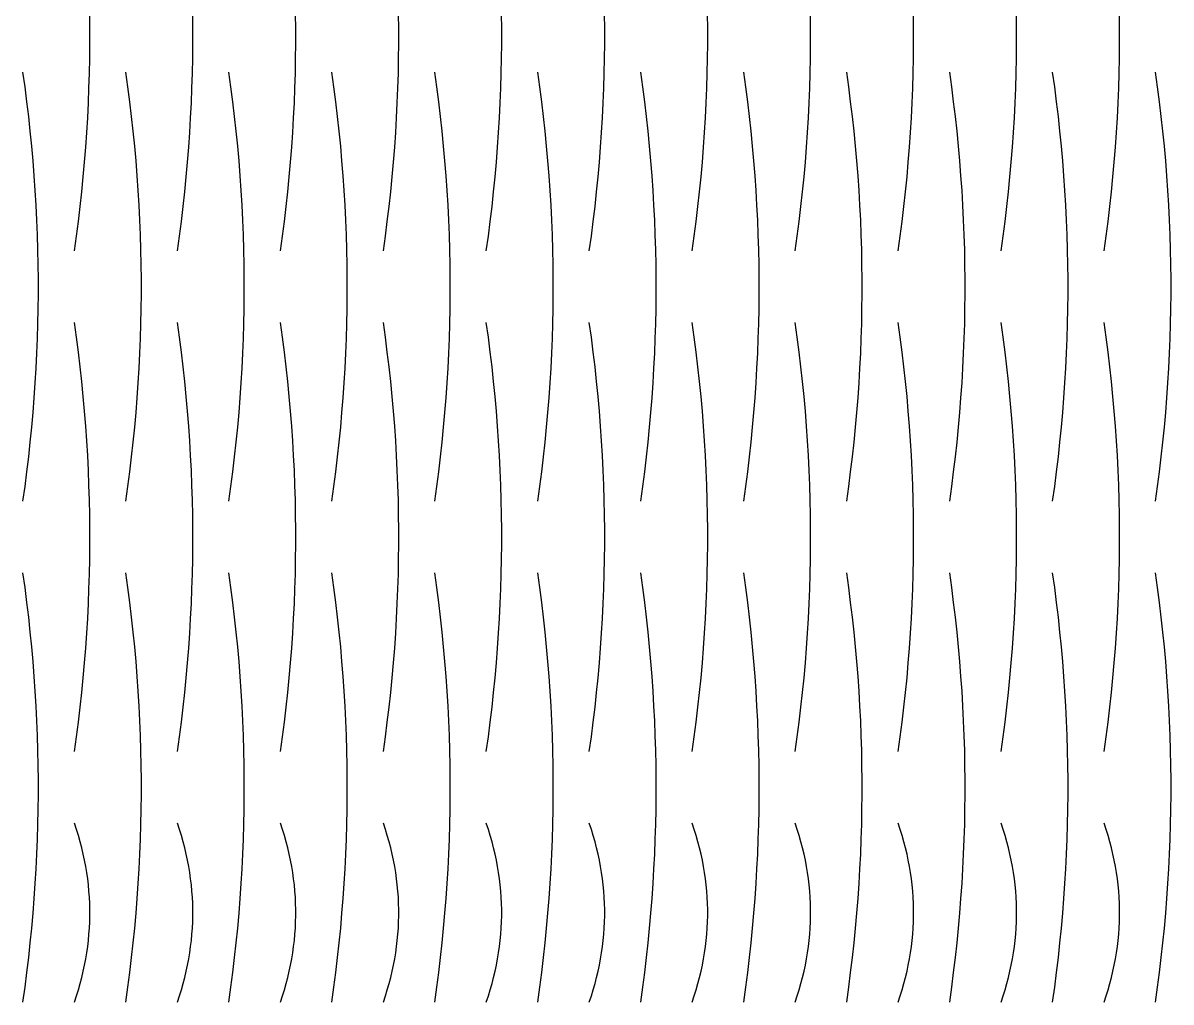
# Model space of a CAD drawing. Header units: millimetres. Extents: x 1.1 to 98.9, y 3 to 97.
# Drawn here: x 1.08 to 49.25, y 3 to 44.06 of the extents above; entities that cross this region are included whole.
import ezdxf

# ---------------------------------------------------------------- set-up
doc = ezdxf.new("R2010")
doc.units = ezdxf.units.MM
doc.layers.add('CUT', color=1, linetype='Continuous')

msp = doc.modelspace()

# ---------------------------------------------------------------- linework, layer by layer
at = {"layer": 'CUT'}
for points in [[(3.24, 34.5), (3.326, 35.121), (3.406, 35.741), (3.48, 36.362), (3.548, 36.983), (3.61, 37.603), (3.665, 38.224), (3.715, 38.845), (3.758, 39.466), (3.795, 40.086), (3.826, 40.707), (3.85, 41.328), (3.869, 41.948), (3.881, 42.569), (3.887, 43.19), (3.887, 43.81), (3.881, 44.431)], [(7.56, 34.5), (7.646, 35.121), (7.726, 35.741), (7.8, 36.362), (7.868, 36.983), (7.93, 37.603), (7.985, 38.224), (8.035, 38.845), (8.078, 39.466), (8.115, 40.086), (8.146, 40.707), (8.17, 41.328), (8.189, 41.948), (8.201, 42.569), (8.207, 43.19), (8.207, 43.81), (8.201, 44.431)], [(11.88, 34.5), (11.966, 35.121), (12.046, 35.741), (12.12, 36.362), (12.188, 36.983), (12.25, 37.603), (12.305, 38.224), (12.355, 38.845), (12.398, 39.466), (12.435, 40.086), (12.466, 40.707), (12.49, 41.328), (12.509, 41.948), (12.521, 42.569), (12.527, 43.19), (12.527, 43.81), (12.521, 44.431)], [(16.2, 34.5), (16.286, 35.121), (16.366, 35.741), (16.44, 36.362), (16.508, 36.983), (16.57, 37.603), (16.625, 38.224), (16.675, 38.845), (16.718, 39.466), (16.755, 40.086), (16.786, 40.707), (16.81, 41.328), (16.829, 41.948), (16.841, 42.569), (16.847, 43.19), (16.847, 43.81), (16.841, 44.431)], [(20.52, 34.5), (20.606, 35.121), (20.686, 35.741), (20.76, 36.362), (20.828, 36.983), (20.89, 37.603), (20.945, 38.224), (20.995, 38.845), (21.038, 39.466), (21.075, 40.086), (21.106, 40.707), (21.13, 41.328), (21.149, 41.948), (21.161, 42.569), (21.167, 43.19), (21.167, 43.81), (21.161, 44.431)], [(24.84, 34.5), (24.926, 35.121), (25.006, 35.741), (25.08, 36.362), (25.148, 36.983), (25.21, 37.603), (25.265, 38.224), (25.315, 38.845), (25.358, 39.466), (25.395, 40.086), (25.426, 40.707), (25.45, 41.328), (25.469, 41.948), (25.481, 42.569), (25.487, 43.19), (25.487, 43.81), (25.481, 44.431)], [(29.16, 34.5), (29.246, 35.121), (29.326, 35.741), (29.4, 36.362), (29.468, 36.983), (29.53, 37.603), (29.585, 38.224), (29.635, 38.845), (29.678, 39.466), (29.715, 40.086), (29.746, 40.707), (29.77, 41.328), (29.789, 41.948), (29.801, 42.569), (29.807, 43.19), (29.807, 43.81), (29.801, 44.431)], [(33.48, 34.5), (33.566, 35.121), (33.646, 35.741), (33.72, 36.362), (33.788, 36.983), (33.85, 37.603), (33.905, 38.224), (33.955, 38.845), (33.998, 39.466), (34.035, 40.086), (34.066, 40.707), (34.09, 41.328), (34.109, 41.948), (34.121, 42.569), (34.127, 43.19), (34.127, 43.81), (34.121, 44.431)], [(37.8, 34.5), (37.886, 35.121), (37.966, 35.741), (38.04, 36.362), (38.108, 36.983), (38.17, 37.603), (38.225, 38.224), (38.275, 38.845), (38.318, 39.466), (38.355, 40.086), (38.386, 40.707), (38.41, 41.328), (38.429, 41.948), (38.441, 42.569), (38.447, 43.19), (38.447, 43.81), (38.441, 44.431)], [(42.12, 34.5), (42.206, 35.121), (42.286, 35.741), (42.36, 36.362), (42.428, 36.983), (42.49, 37.603), (42.545, 38.224), (42.595, 38.845), (42.638, 39.466), (42.675, 40.086), (42.706, 40.707), (42.73, 41.328), (42.749, 41.948), (42.761, 42.569), (42.767, 43.19), (42.767, 43.81), (42.761, 44.431)], [(46.44, 34.5), (46.526, 35.121), (46.606, 35.741), (46.68, 36.362), (46.748, 36.983), (46.81, 37.603), (46.865, 38.224), (46.915, 38.845), (46.958, 39.466), (46.995, 40.086), (47.026, 40.707), (47.05, 41.328), (47.069, 41.948), (47.081, 42.569), (47.087, 43.19), (47.087, 43.81), (47.081, 44.431)], [(1.08, 24), (1.166, 24.621), (1.246, 25.241), (1.32, 25.862), (1.388, 26.483), (1.45, 27.103), (1.505, 27.724), (1.555, 28.345), (1.598, 28.966), (1.635, 29.586), (1.666, 30.207), (1.69, 30.828), (1.709, 31.448), (1.721, 32.069), (1.727, 32.69), (1.727, 33.31), (1.721, 33.931), (1.709, 34.552), (1.69, 35.172), (1.666, 35.793), (1.635, 36.414), (1.598, 37.034), (1.555, 37.655), (1.505, 38.276), (1.45, 38.897), (1.388, 39.517), (1.32, 40.138), (1.246, 40.759), (1.166, 41.379), (1.08, 42)], [(5.4, 24), (5.486, 24.621), (5.566, 25.241), (5.64, 25.862), (5.708, 26.483), (5.77, 27.103), (5.825, 27.724), (5.875, 28.345), (5.918, 28.966), (5.955, 29.586), (5.986, 30.207), (6.01, 30.828), (6.029, 31.448), (6.041, 32.069), (6.047, 32.69), (6.047, 33.31), (6.041, 33.931), (6.029, 34.552), (6.01, 35.172), (5.986, 35.793), (5.955, 36.414), (5.918, 37.034), (5.875, 37.655), (5.825, 38.276), (5.77, 38.897), (5.708, 39.517), (5.64, 40.138), (5.566, 40.759), (5.486, 41.379), (5.4, 42)], [(9.72, 24), (9.806, 24.621), (9.886, 25.241), (9.96, 25.862), (10.028, 26.483), (10.09, 27.103), (10.145, 27.724), (10.195, 28.345), (10.238, 28.966), (10.275, 29.586), (10.306, 30.207), (10.33, 30.828), (10.349, 31.448), (10.361, 32.069), (10.367, 32.69), (10.367, 33.31), (10.361, 33.931), (10.349, 34.552), (10.33, 35.172), (10.306, 35.793), (10.275, 36.414), (10.238, 37.034), (10.195, 37.655), (10.145, 38.276), (10.09, 38.897), (10.028, 39.517), (9.96, 40.138), (9.886, 40.759), (9.806, 41.379), (9.72, 42)], [(14.04, 24), (14.126, 24.621), (14.206, 25.241), (14.28, 25.862), (14.348, 26.483), (14.41, 27.103), (14.465, 27.724), (14.515, 28.345), (14.558, 28.966), (14.595, 29.586), (14.626, 30.207), (14.65, 30.828), (14.669, 31.448), (14.681, 32.069), (14.687, 32.69), (14.687, 33.31), (14.681, 33.931), (14.669, 34.552), (14.65, 35.172), (14.626, 35.793), (14.595, 36.414), (14.558, 37.034), (14.515, 37.655), (14.465, 38.276), (14.41, 38.897), (14.348, 39.517), (14.28, 40.138), (14.206, 40.759), (14.126, 41.379), (14.04, 42)], [(18.36, 24), (18.446, 24.621), (18.526, 25.241), (18.6, 25.862), (18.668, 26.483), (18.73, 27.103), (18.785, 27.724), (18.835, 28.345), (18.878, 28.966), (18.915, 29.586), (18.946, 30.207), (18.97, 30.828), (18.989, 31.448), (19.001, 32.069), (19.007, 32.69), (19.007, 33.31), (19.001, 33.931), (18.989, 34.552), (18.97, 35.172), (18.946, 35.793), (18.915, 36.414), (18.878, 37.034), (18.835, 37.655), (18.785, 38.276), (18.73, 38.897), (18.668, 39.517), (18.6, 40.138), (18.526, 40.759), (18.446, 41.379), (18.36, 42)], [(22.68, 24), (22.766, 24.621), (22.846, 25.241), (22.92, 25.862), (22.988, 26.483), (23.05, 27.103), (23.105, 27.724), (23.155, 28.345), (23.198, 28.966), (23.235, 29.586), (23.266, 30.207), (23.29, 30.828), (23.309, 31.448), (23.321, 32.069), (23.327, 32.69), (23.327, 33.31), (23.321, 33.931), (23.309, 34.552), (23.29, 35.172), (23.266, 35.793), (23.235, 36.414), (23.198, 37.034), (23.155, 37.655), (23.105, 38.276), (23.05, 38.897), (22.988, 39.517), (22.92, 40.138), (22.846, 40.759), (22.766, 41.379), (22.68, 42)], [(27, 24), (27.086, 24.621), (27.166, 25.241), (27.24, 25.862), (27.308, 26.483), (27.37, 27.103), (27.425, 27.724), (27.475, 28.345), (27.518, 28.966), (27.555, 29.586), (27.586, 30.207), (27.61, 30.828), (27.629, 31.448), (27.641, 32.069), (27.647, 32.69), (27.647, 33.31), (27.641, 33.931), (27.629, 34.552), (27.61, 35.172), (27.586, 35.793), (27.555, 36.414), (27.518, 37.034), (27.475, 37.655), (27.425, 38.276), (27.37, 38.897), (27.308, 39.517), (27.24, 40.138), (27.166, 40.759), (27.086, 41.379), (27, 42)], [(31.32, 24), (31.406, 24.621), (31.486, 25.241), (31.56, 25.862), (31.628, 26.483), (31.69, 27.103), (31.745, 27.724), (31.795, 28.345), (31.838, 28.966), (31.875, 29.586), (31.906, 30.207), (31.93, 30.828), (31.949, 31.448), (31.961, 32.069), (31.967, 32.69), (31.967, 33.31), (31.961, 33.931), (31.949, 34.552), (31.93, 35.172), (31.906, 35.793), (31.875, 36.414), (31.838, 37.034), (31.795, 37.655), (31.745, 38.276), (31.69, 38.897), (31.628, 39.517), (31.56, 40.138), (31.486, 40.759), (31.406, 41.379), (31.32, 42)], [(35.64, 24), (35.726, 24.621), (35.806, 25.241), (35.88, 25.862), (35.948, 26.483), (36.01, 27.103), (36.065, 27.724), (36.115, 28.345), (36.158, 28.966), (36.195, 29.586), (36.226, 30.207), (36.25, 30.828), (36.269, 31.448), (36.281, 32.069), (36.287, 32.69), (36.287, 33.31), (36.281, 33.931), (36.269, 34.552), (36.25, 35.172), (36.226, 35.793), (36.195, 36.414), (36.158, 37.034), (36.115, 37.655), (36.065, 38.276), (36.01, 38.897), (35.948, 39.517), (35.88, 40.138), (35.806, 40.759), (35.726, 41.379), (35.64, 42)], [(39.96, 24), (40.046, 24.621), (40.126, 25.241), (40.2, 25.862), (40.268, 26.483), (40.33, 27.103), (40.385, 27.724), (40.435, 28.345), (40.478, 28.966), (40.515, 29.586), (40.546, 30.207), (40.57, 30.828), (40.589, 31.448), (40.601, 32.069), (40.607, 32.69), (40.607, 33.31), (40.601, 33.931), (40.589, 34.552), (40.57, 35.172), (40.546, 35.793), (40.515, 36.414), (40.478, 37.034), (40.435, 37.655), (40.385, 38.276), (40.33, 38.897), (40.268, 39.517), (40.2, 40.138), (40.126, 40.759), (40.046, 41.379), (39.96, 42)], [(44.28, 24), (44.366, 24.621), (44.446, 25.241), (44.52, 25.862), (44.588, 26.483), (44.65, 27.103), (44.705, 27.724), (44.755, 28.345), (44.798, 28.966), (44.835, 29.586), (44.866, 30.207), (44.89, 30.828), (44.909, 31.448), (44.921, 32.069), (44.927, 32.69), (44.927, 33.31), (44.921, 33.931), (44.909, 34.552), (44.89, 35.172), (44.866, 35.793), (44.835, 36.414), (44.798, 37.034), (44.755, 37.655), (44.705, 38.276), (44.65, 38.897), (44.588, 39.517), (44.52, 40.138), (44.446, 40.759), (44.366, 41.379), (44.28, 42)], [(48.6, 24), (48.686, 24.621), (48.766, 25.241), (48.84, 25.862), (48.908, 26.483), (48.97, 27.103), (49.025, 27.724), (49.075, 28.345), (49.118, 28.966), (49.155, 29.586), (49.186, 30.207), (49.21, 30.828), (49.229, 31.448), (49.241, 32.069), (49.247, 32.69), (49.247, 33.31), (49.241, 33.931), (49.229, 34.552), (49.21, 35.172), (49.186, 35.793), (49.155, 36.414), (49.118, 37.034), (49.075, 37.655), (49.025, 38.276), (48.97, 38.897), (48.908, 39.517), (48.84, 40.138), (48.766, 40.759), (48.686, 41.379), (48.6, 42)], [(3.24, 13.5), (3.326, 14.121), (3.406, 14.741), (3.48, 15.362), (3.548, 15.983), (3.61, 16.603), (3.665, 17.224), (3.715, 17.845), (3.758, 18.466), (3.795, 19.086), (3.826, 19.707), (3.85, 20.328), (3.869, 20.948), (3.881, 21.569), (3.887, 22.19), (3.887, 22.81), (3.881, 23.431), (3.869, 24.052), (3.85, 24.672), (3.826, 25.293), (3.795, 25.914), (3.758, 26.534), (3.715, 27.155), (3.665, 27.776), (3.61, 28.397), (3.548, 29.017), (3.48, 29.638), (3.406, 30.259), (3.326, 30.879), (3.24, 31.5)], [(7.56, 13.5), (7.646, 14.121), (7.726, 14.741), (7.8, 15.362), (7.868, 15.983), (7.93, 16.603), (7.985, 17.224), (8.035, 17.845), (8.078, 18.466), (8.115, 19.086), (8.146, 19.707), (8.17, 20.328), (8.189, 20.948), (8.201, 21.569), (8.207, 22.19), (8.207, 22.81), (8.201, 23.431), (8.189, 24.052), (8.17, 24.672), (8.146, 25.293), (8.115, 25.914), (8.078, 26.534), (8.035, 27.155), (7.985, 27.776), (7.93, 28.397), (7.868, 29.017), (7.8, 29.638), (7.726, 30.259), (7.646, 30.879), (7.56, 31.5)], [(11.88, 13.5), (11.966, 14.121), (12.046, 14.741), (12.12, 15.362), (12.188, 15.983), (12.25, 16.603), (12.305, 17.224), (12.355, 17.845), (12.398, 18.466), (12.435, 19.086), (12.466, 19.707), (12.49, 20.328), (12.509, 20.948), (12.521, 21.569), (12.527, 22.19), (12.527, 22.81), (12.521, 23.431), (12.509, 24.052), (12.49, 24.672), (12.466, 25.293), (12.435, 25.914), (12.398, 26.534), (12.355, 27.155), (12.305, 27.776), (12.25, 28.397), (12.188, 29.017), (12.12, 29.638), (12.046, 30.259), (11.966, 30.879), (11.88, 31.5)], [(16.2, 13.5), (16.286, 14.121), (16.366, 14.741), (16.44, 15.362), (16.508, 15.983), (16.57, 16.603), (16.625, 17.224), (16.675, 17.845), (16.718, 18.466), (16.755, 19.086), (16.786, 19.707), (16.81, 20.328), (16.829, 20.948), (16.841, 21.569), (16.847, 22.19), (16.847, 22.81), (16.841, 23.431), (16.829, 24.052), (16.81, 24.672), (16.786, 25.293), (16.755, 25.914), (16.718, 26.534), (16.675, 27.155), (16.625, 27.776), (16.57, 28.397), (16.508, 29.017), (16.44, 29.638), (16.366, 30.259), (16.286, 30.879), (16.2, 31.5)], [(20.52, 13.5), (20.606, 14.121), (20.686, 14.741), (20.76, 15.362), (20.828, 15.983), (20.89, 16.603), (20.945, 17.224), (20.995, 17.845), (21.038, 18.466), (21.075, 19.086), (21.106, 19.707), (21.13, 20.328), (21.149, 20.948), (21.161, 21.569), (21.167, 22.19), (21.167, 22.81), (21.161, 23.431), (21.149, 24.052), (21.13, 24.672), (21.106, 25.293), (21.075, 25.914), (21.038, 26.534), (20.995, 27.155), (20.945, 27.776), (20.89, 28.397), (20.828, 29.017), (20.76, 29.638), (20.686, 30.259), (20.606, 30.879), (20.52, 31.5)], [(24.84, 13.5), (24.926, 14.121), (25.006, 14.741), (25.08, 15.362), (25.148, 15.983), (25.21, 16.603), (25.265, 17.224), (25.315, 17.845), (25.358, 18.466), (25.395, 19.086), (25.426, 19.707), (25.45, 20.328), (25.469, 20.948), (25.481, 21.569), (25.487, 22.19), (25.487, 22.81), (25.481, 23.431), (25.469, 24.052), (25.45, 24.672), (25.426, 25.293), (25.395, 25.914), (25.358, 26.534), (25.315, 27.155), (25.265, 27.776), (25.21, 28.397), (25.148, 29.017), (25.08, 29.638), (25.006, 30.259), (24.926, 30.879), (24.84, 31.5)], [(29.16, 13.5), (29.246, 14.121), (29.326, 14.741), (29.4, 15.362), (29.468, 15.983), (29.53, 16.603), (29.585, 17.224), (29.635, 17.845), (29.678, 18.466), (29.715, 19.086), (29.746, 19.707), (29.77, 20.328), (29.789, 20.948), (29.801, 21.569), (29.807, 22.19), (29.807, 22.81), (29.801, 23.431), (29.789, 24.052), (29.77, 24.672), (29.746, 25.293), (29.715, 25.914), (29.678, 26.534), (29.635, 27.155), (29.585, 27.776), (29.53, 28.397), (29.468, 29.017), (29.4, 29.638), (29.326, 30.259), (29.246, 30.879), (29.16, 31.5)], [(33.48, 13.5), (33.566, 14.121), (33.646, 14.741), (33.72, 15.362), (33.788, 15.983), (33.85, 16.603), (33.905, 17.224), (33.955, 17.845), (33.998, 18.466), (34.035, 19.086), (34.066, 19.707), (34.09, 20.328), (34.109, 20.948), (34.121, 21.569), (34.127, 22.19), (34.127, 22.81), (34.121, 23.431), (34.109, 24.052), (34.09, 24.672), (34.066, 25.293), (34.035, 25.914), (33.998, 26.534), (33.955, 27.155), (33.905, 27.776), (33.85, 28.397), (33.788, 29.017), (33.72, 29.638), (33.646, 30.259), (33.566, 30.879), (33.48, 31.5)], [(37.8, 13.5), (37.886, 14.121), (37.966, 14.741), (38.04, 15.362), (38.108, 15.983), (38.17, 16.603), (38.225, 17.224), (38.275, 17.845), (38.318, 18.466), (38.355, 19.086), (38.386, 19.707), (38.41, 20.328), (38.429, 20.948), (38.441, 21.569), (38.447, 22.19), (38.447, 22.81), (38.441, 23.431), (38.429, 24.052), (38.41, 24.672), (38.386, 25.293), (38.355, 25.914), (38.318, 26.534), (38.275, 27.155), (38.225, 27.776), (38.17, 28.397), (38.108, 29.017), (38.04, 29.638), (37.966, 30.259), (37.886, 30.879), (37.8, 31.5)], [(42.12, 13.5), (42.206, 14.121), (42.286, 14.741), (42.36, 15.362), (42.428, 15.983), (42.49, 16.603), (42.545, 17.224), (42.595, 17.845), (42.638, 18.466), (42.675, 19.086), (42.706, 19.707), (42.73, 20.328), (42.749, 20.948), (42.761, 21.569), (42.767, 22.19), (42.767, 22.81), (42.761, 23.431), (42.749, 24.052), (42.73, 24.672), (42.706, 25.293), (42.675, 25.914), (42.638, 26.534), (42.595, 27.155), (42.545, 27.776), (42.49, 28.397), (42.428, 29.017), (42.36, 29.638), (42.286, 30.259), (42.206, 30.879), (42.12, 31.5)], [(46.44, 13.5), (46.526, 14.121), (46.606, 14.741), (46.68, 15.362), (46.748, 15.983), (46.81, 16.603), (46.865, 17.224), (46.915, 17.845), (46.958, 18.466), (46.995, 19.086), (47.026, 19.707), (47.05, 20.328), (47.069, 20.948), (47.081, 21.569), (47.087, 22.19), (47.087, 22.81), (47.081, 23.431), (47.069, 24.052), (47.05, 24.672), (47.026, 25.293), (46.995, 25.914), (46.958, 26.534), (46.915, 27.155), (46.865, 27.776), (46.81, 28.397), (46.748, 29.017), (46.68, 29.638), (46.606, 30.259), (46.526, 30.879), (46.44, 31.5)], [(1.08, 3), (1.166, 3.621), (1.246, 4.241), (1.32, 4.862), (1.388, 5.483), (1.45, 6.103), (1.505, 6.724), (1.555, 7.345), (1.598, 7.966), (1.635, 8.586), (1.666, 9.207), (1.69, 9.828), (1.709, 10.448), (1.721, 11.069), (1.727, 11.69), (1.727, 12.31), (1.721, 12.931), (1.709, 13.552), (1.69, 14.172), (1.666, 14.793), (1.635, 15.414), (1.598, 16.034), (1.555, 16.655), (1.505, 17.276), (1.45, 17.897), (1.388, 18.517), (1.32, 19.138), (1.246, 19.759), (1.166, 20.379), (1.08, 21)], [(5.4, 3), (5.486, 3.621), (5.566, 4.241), (5.64, 4.862), (5.708, 5.483), (5.77, 6.103), (5.825, 6.724), (5.875, 7.345), (5.918, 7.966), (5.955, 8.586), (5.986, 9.207), (6.01, 9.828), (6.029, 10.448), (6.041, 11.069), (6.047, 11.69), (6.047, 12.31), (6.041, 12.931), (6.029, 13.552), (6.01, 14.172), (5.986, 14.793), (5.955, 15.414), (5.918, 16.034), (5.875, 16.655), (5.825, 17.276), (5.77, 17.897), (5.708, 18.517), (5.64, 19.138), (5.566, 19.759), (5.486, 20.379), (5.4, 21)], [(9.72, 3), (9.806, 3.621), (9.886, 4.241), (9.96, 4.862), (10.028, 5.483), (10.09, 6.103), (10.145, 6.724), (10.195, 7.345), (10.238, 7.966), (10.275, 8.586), (10.306, 9.207), (10.33, 9.828), (10.349, 10.448), (10.361, 11.069), (10.367, 11.69), (10.367, 12.31), (10.361, 12.931), (10.349, 13.552), (10.33, 14.172), (10.306, 14.793), (10.275, 15.414), (10.238, 16.034), (10.195, 16.655), (10.145, 17.276), (10.09, 17.897), (10.028, 18.517), (9.96, 19.138), (9.886, 19.759), (9.806, 20.379), (9.72, 21)], [(14.04, 3), (14.126, 3.621), (14.206, 4.241), (14.28, 4.862), (14.348, 5.483), (14.41, 6.103), (14.465, 6.724), (14.515, 7.345), (14.558, 7.966), (14.595, 8.586), (14.626, 9.207), (14.65, 9.828), (14.669, 10.448), (14.681, 11.069), (14.687, 11.69), (14.687, 12.31), (14.681, 12.931), (14.669, 13.552), (14.65, 14.172), (14.626, 14.793), (14.595, 15.414), (14.558, 16.034), (14.515, 16.655), (14.465, 17.276), (14.41, 17.897), (14.348, 18.517), (14.28, 19.138), (14.206, 19.759), (14.126, 20.379), (14.04, 21)], [(18.36, 3), (18.446, 3.621), (18.526, 4.241), (18.6, 4.862), (18.668, 5.483), (18.73, 6.103), (18.785, 6.724), (18.835, 7.345), (18.878, 7.966), (18.915, 8.586), (18.946, 9.207), (18.97, 9.828), (18.989, 10.448), (19.001, 11.069), (19.007, 11.69), (19.007, 12.31), (19.001, 12.931), (18.989, 13.552), (18.97, 14.172), (18.946, 14.793), (18.915, 15.414), (18.878, 16.034), (18.835, 16.655), (18.785, 17.276), (18.73, 17.897), (18.668, 18.517), (18.6, 19.138), (18.526, 19.759), (18.446, 20.379), (18.36, 21)], [(22.68, 3), (22.766, 3.621), (22.846, 4.241), (22.92, 4.862), (22.988, 5.483), (23.05, 6.103), (23.105, 6.724), (23.155, 7.345), (23.198, 7.966), (23.235, 8.586), (23.266, 9.207), (23.29, 9.828), (23.309, 10.448), (23.321, 11.069), (23.327, 11.69), (23.327, 12.31), (23.321, 12.931), (23.309, 13.552), (23.29, 14.172), (23.266, 14.793), (23.235, 15.414), (23.198, 16.034), (23.155, 16.655), (23.105, 17.276), (23.05, 17.897), (22.988, 18.517), (22.92, 19.138), (22.846, 19.759), (22.766, 20.379), (22.68, 21)], [(27, 3), (27.086, 3.621), (27.166, 4.241), (27.24, 4.862), (27.308, 5.483), (27.37, 6.103), (27.425, 6.724), (27.475, 7.345), (27.518, 7.966), (27.555, 8.586), (27.586, 9.207), (27.61, 9.828), (27.629, 10.448), (27.641, 11.069), (27.647, 11.69), (27.647, 12.31), (27.641, 12.931), (27.629, 13.552), (27.61, 14.172), (27.586, 14.793), (27.555, 15.414), (27.518, 16.034), (27.475, 16.655), (27.425, 17.276), (27.37, 17.897), (27.308, 18.517), (27.24, 19.138), (27.166, 19.759), (27.086, 20.379), (27, 21)], [(31.32, 3), (31.406, 3.621), (31.486, 4.241), (31.56, 4.862), (31.628, 5.483), (31.69, 6.103), (31.745, 6.724), (31.795, 7.345), (31.838, 7.966), (31.875, 8.586), (31.906, 9.207), (31.93, 9.828), (31.949, 10.448), (31.961, 11.069), (31.967, 11.69), (31.967, 12.31), (31.961, 12.931), (31.949, 13.552), (31.93, 14.172), (31.906, 14.793), (31.875, 15.414), (31.838, 16.034), (31.795, 16.655), (31.745, 17.276), (31.69, 17.897), (31.628, 18.517), (31.56, 19.138), (31.486, 19.759), (31.406, 20.379), (31.32, 21)], [(35.64, 3), (35.726, 3.621), (35.806, 4.241), (35.88, 4.862), (35.948, 5.483), (36.01, 6.103), (36.065, 6.724), (36.115, 7.345), (36.158, 7.966), (36.195, 8.586), (36.226, 9.207), (36.25, 9.828), (36.269, 10.448), (36.281, 11.069), (36.287, 11.69), (36.287, 12.31), (36.281, 12.931), (36.269, 13.552), (36.25, 14.172), (36.226, 14.793), (36.195, 15.414), (36.158, 16.034), (36.115, 16.655), (36.065, 17.276), (36.01, 17.897), (35.948, 18.517), (35.88, 19.138), (35.806, 19.759), (35.726, 20.379), (35.64, 21)], [(39.96, 3), (40.046, 3.621), (40.126, 4.241), (40.2, 4.862), (40.268, 5.483), (40.33, 6.103), (40.385, 6.724), (40.435, 7.345), (40.478, 7.966), (40.515, 8.586), (40.546, 9.207), (40.57, 9.828), (40.589, 10.448), (40.601, 11.069), (40.607, 11.69), (40.607, 12.31), (40.601, 12.931), (40.589, 13.552), (40.57, 14.172), (40.546, 14.793), (40.515, 15.414), (40.478, 16.034), (40.435, 16.655), (40.385, 17.276), (40.33, 17.897), (40.268, 18.517), (40.2, 19.138), (40.126, 19.759), (40.046, 20.379), (39.96, 21)], [(44.28, 3), (44.366, 3.621), (44.446, 4.241), (44.52, 4.862), (44.588, 5.483), (44.65, 6.103), (44.705, 6.724), (44.755, 7.345), (44.798, 7.966), (44.835, 8.586), (44.866, 9.207), (44.89, 9.828), (44.909, 10.448), (44.921, 11.069), (44.927, 11.69), (44.927, 12.31), (44.921, 12.931), (44.909, 13.552), (44.89, 14.172), (44.866, 14.793), (44.835, 15.414), (44.798, 16.034), (44.755, 16.655), (44.705, 17.276), (44.65, 17.897), (44.588, 18.517), (44.52, 19.138), (44.446, 19.759), (44.366, 20.379), (44.28, 21)], [(48.6, 3), (48.686, 3.621), (48.766, 4.241), (48.84, 4.862), (48.908, 5.483), (48.97, 6.103), (49.025, 6.724), (49.075, 7.345), (49.118, 7.966), (49.155, 8.586), (49.186, 9.207), (49.21, 9.828), (49.229, 10.448), (49.241, 11.069), (49.247, 11.69), (49.247, 12.31), (49.241, 12.931), (49.229, 13.552), (49.21, 14.172), (49.186, 14.793), (49.155, 15.414), (49.118, 16.034), (49.075, 16.655), (49.025, 17.276), (48.97, 17.897), (48.908, 18.517), (48.84, 19.138), (48.766, 19.759), (48.686, 20.379), (48.6, 21)], [(3.24, 3), (3.326, 3.259), (3.406, 3.517), (3.48, 3.776), (3.548, 4.034), (3.61, 4.293), (3.665, 4.552), (3.715, 4.81), (3.758, 5.069), (3.795, 5.328), (3.826, 5.586), (3.85, 5.845), (3.869, 6.103), (3.881, 6.362), (3.887, 6.621), (3.887, 6.879), (3.881, 7.138), (3.869, 7.397), (3.85, 7.655), (3.826, 7.914), (3.795, 8.172), (3.758, 8.431), (3.715, 8.69), (3.665, 8.948), (3.61, 9.207), (3.548, 9.466), (3.48, 9.724), (3.406, 9.983), (3.326, 10.241), (3.24, 10.5)], [(7.56, 3), (7.646, 3.259), (7.726, 3.517), (7.8, 3.776), (7.868, 4.034), (7.93, 4.293), (7.985, 4.552), (8.035, 4.81), (8.078, 5.069), (8.115, 5.328), (8.146, 5.586), (8.17, 5.845), (8.189, 6.103), (8.201, 6.362), (8.207, 6.621), (8.207, 6.879), (8.201, 7.138), (8.189, 7.397), (8.17, 7.655), (8.146, 7.914), (8.115, 8.172), (8.078, 8.431), (8.035, 8.69), (7.985, 8.948), (7.93, 9.207), (7.868, 9.466), (7.8, 9.724), (7.726, 9.983), (7.646, 10.241), (7.56, 10.5)], [(11.88, 3), (11.966, 3.259), (12.046, 3.517), (12.12, 3.776), (12.188, 4.034), (12.25, 4.293), (12.305, 4.552), (12.355, 4.81), (12.398, 5.069), (12.435, 5.328), (12.466, 5.586), (12.49, 5.845), (12.509, 6.103), (12.521, 6.362), (12.527, 6.621), (12.527, 6.879), (12.521, 7.138), (12.509, 7.397), (12.49, 7.655), (12.466, 7.914), (12.435, 8.172), (12.398, 8.431), (12.355, 8.69), (12.305, 8.948), (12.25, 9.207), (12.188, 9.466), (12.12, 9.724), (12.046, 9.983), (11.966, 10.241), (11.88, 10.5)], [(16.2, 3), (16.286, 3.259), (16.366, 3.517), (16.44, 3.776), (16.508, 4.034), (16.57, 4.293), (16.625, 4.552), (16.675, 4.81), (16.718, 5.069), (16.755, 5.328), (16.786, 5.586), (16.81, 5.845), (16.829, 6.103), (16.841, 6.362), (16.847, 6.621), (16.847, 6.879), (16.841, 7.138), (16.829, 7.397), (16.81, 7.655), (16.786, 7.914), (16.755, 8.172), (16.718, 8.431), (16.675, 8.69), (16.625, 8.948), (16.57, 9.207), (16.508, 9.466), (16.44, 9.724), (16.366, 9.983), (16.286, 10.241), (16.2, 10.5)], [(20.52, 3), (20.606, 3.259), (20.686, 3.517), (20.76, 3.776), (20.828, 4.034), (20.89, 4.293), (20.945, 4.552), (20.995, 4.81), (21.038, 5.069), (21.075, 5.328), (21.106, 5.586), (21.13, 5.845), (21.149, 6.103), (21.161, 6.362), (21.167, 6.621), (21.167, 6.879), (21.161, 7.138), (21.149, 7.397), (21.13, 7.655), (21.106, 7.914), (21.075, 8.172), (21.038, 8.431), (20.995, 8.69), (20.945, 8.948), (20.89, 9.207), (20.828, 9.466), (20.76, 9.724), (20.686, 9.983), (20.606, 10.241), (20.52, 10.5)], [(24.84, 3), (24.926, 3.259), (25.006, 3.517), (25.08, 3.776), (25.148, 4.034), (25.21, 4.293), (25.265, 4.552), (25.315, 4.81), (25.358, 5.069), (25.395, 5.328), (25.426, 5.586), (25.45, 5.845), (25.469, 6.103), (25.481, 6.362), (25.487, 6.621), (25.487, 6.879), (25.481, 7.138), (25.469, 7.397), (25.45, 7.655), (25.426, 7.914), (25.395, 8.172), (25.358, 8.431), (25.315, 8.69), (25.265, 8.948), (25.21, 9.207), (25.148, 9.466), (25.08, 9.724), (25.006, 9.983), (24.926, 10.241), (24.84, 10.5)], [(29.16, 3), (29.246, 3.259), (29.326, 3.517), (29.4, 3.776), (29.468, 4.034), (29.53, 4.293), (29.585, 4.552), (29.635, 4.81), (29.678, 5.069), (29.715, 5.328), (29.746, 5.586), (29.77, 5.845), (29.789, 6.103), (29.801, 6.362), (29.807, 6.621), (29.807, 6.879), (29.801, 7.138), (29.789, 7.397), (29.77, 7.655), (29.746, 7.914), (29.715, 8.172), (29.678, 8.431), (29.635, 8.69), (29.585, 8.948), (29.53, 9.207), (29.468, 9.466), (29.4, 9.724), (29.326, 9.983), (29.246, 10.241), (29.16, 10.5)], [(33.48, 3), (33.566, 3.259), (33.646, 3.517), (33.72, 3.776), (33.788, 4.034), (33.85, 4.293), (33.905, 4.552), (33.955, 4.81), (33.998, 5.069), (34.035, 5.328), (34.066, 5.586), (34.09, 5.845), (34.109, 6.103), (34.121, 6.362), (34.127, 6.621), (34.127, 6.879), (34.121, 7.138), (34.109, 7.397), (34.09, 7.655), (34.066, 7.914), (34.035, 8.172), (33.998, 8.431), (33.955, 8.69), (33.905, 8.948), (33.85, 9.207), (33.788, 9.466), (33.72, 9.724), (33.646, 9.983), (33.566, 10.241), (33.48, 10.5)], [(37.8, 3), (37.886, 3.259), (37.966, 3.517), (38.04, 3.776), (38.108, 4.034), (38.17, 4.293), (38.225, 4.552), (38.275, 4.81), (38.318, 5.069), (38.355, 5.328), (38.386, 5.586), (38.41, 5.845), (38.429, 6.103), (38.441, 6.362), (38.447, 6.621), (38.447, 6.879), (38.441, 7.138), (38.429, 7.397), (38.41, 7.655), (38.386, 7.914), (38.355, 8.172), (38.318, 8.431), (38.275, 8.69), (38.225, 8.948), (38.17, 9.207), (38.108, 9.466), (38.04, 9.724), (37.966, 9.983), (37.886, 10.241), (37.8, 10.5)], [(42.12, 3), (42.206, 3.259), (42.286, 3.517), (42.36, 3.776), (42.428, 4.034), (42.49, 4.293), (42.545, 4.552), (42.595, 4.81), (42.638, 5.069), (42.675, 5.328), (42.706, 5.586), (42.73, 5.845), (42.749, 6.103), (42.761, 6.362), (42.767, 6.621), (42.767, 6.879), (42.761, 7.138), (42.749, 7.397), (42.73, 7.655), (42.706, 7.914), (42.675, 8.172), (42.638, 8.431), (42.595, 8.69), (42.545, 8.948), (42.49, 9.207), (42.428, 9.466), (42.36, 9.724), (42.286, 9.983), (42.206, 10.241), (42.12, 10.5)], [(46.44, 3), (46.526, 3.259), (46.606, 3.517), (46.68, 3.776), (46.748, 4.034), (46.81, 4.293), (46.865, 4.552), (46.915, 4.81), (46.958, 5.069), (46.995, 5.328), (47.026, 5.586), (47.05, 5.845), (47.069, 6.103), (47.081, 6.362), (47.087, 6.621), (47.087, 6.879), (47.081, 7.138), (47.069, 7.397), (47.05, 7.655), (47.026, 7.914), (46.995, 8.172), (46.958, 8.431), (46.915, 8.69), (46.865, 8.948), (46.81, 9.207), (46.748, 9.466), (46.68, 9.724), (46.606, 9.983), (46.526, 10.241), (46.44, 10.5)]]:
    msp.add_lwpolyline(points, dxfattribs=at)

doc.saveas('drawing.dxf')
